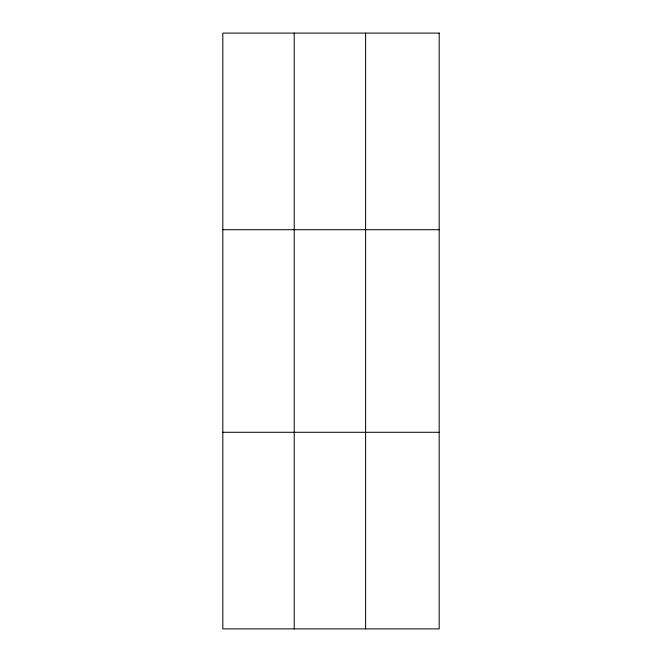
<?xml version="1.0" encoding="UTF-8"?>
<svg xmlns="http://www.w3.org/2000/svg" width="662" height="662" viewBox="0 0 662 662"><rect width="100%" height="100%" fill="white"/><g stroke="black" fill="none" stroke-linecap="round" stroke-linejoin="round"><path stroke-width="0.99" d="M294.218 628.9L294.218 33.1M365.614 628.9L365.614 33.1M222.821 229.714L439.179 229.714M222.821 432.286L439.179 432.286M439.179 33.1L439.179 628.9L222.821 628.9L222.821 33.1L439.179 33.1"/></g></svg>
